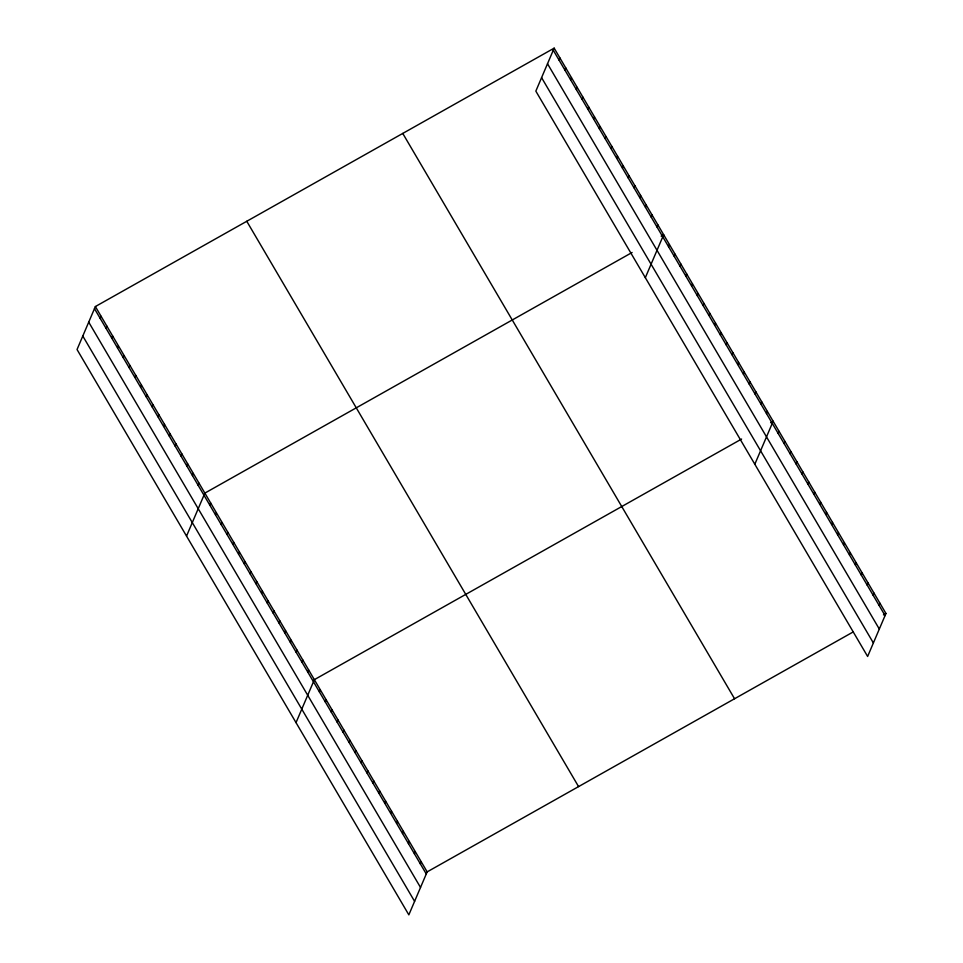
<?xml version="1.0" encoding="UTF-8"?>
<svg xmlns="http://www.w3.org/2000/svg" width="963" height="963" viewBox="0 0 963 963"><rect width="100%" height="100%" fill="white"/><g stroke="black" fill="none" stroke-linecap="round" stroke-linejoin="round"><path stroke-width="1.44" d="M554.158 48.15L535.837 91.124L867.627 656.453L885.96 613.479L554.158 48.15L95.373 306.547L77.04 349.521L408.842 914.85L427.163 871.876L853.158 631.957M100.236 318.464L101.127 316.358M106.002 328.287L106.893 326.18M111.756 338.097L112.659 336.003M117.522 347.92L118.425 345.813M123.288 357.742L124.179 355.636M129.054 367.553L129.945 365.459M134.808 377.376L135.711 375.269M140.574 387.198L141.477 385.092M146.34 397.021L147.231 394.914M152.094 406.831L152.997 404.725M157.86 416.654L158.763 414.547M163.626 426.477L164.517 424.37M169.392 436.287L170.282 434.193M175.146 446.11L176.048 444.003M180.912 455.932L181.814 453.826M186.678 465.743L187.568 463.648M192.444 475.566L193.334 473.459M198.197 485.388L199.1 483.282M186.533 536.078L204.866 493.104L632.113 252.475M209.729 505.021L210.62 502.915M215.495 514.844L216.386 512.737M221.249 524.666L222.152 522.56M227.015 534.477L227.918 532.37M232.781 544.3L233.672 542.193M238.547 554.122L239.438 552.016M244.301 563.933L245.204 561.838M250.067 573.755L250.97 571.649M255.833 583.578L256.724 581.471M261.599 593.389L262.49 591.294M267.353 603.211L268.256 601.105M273.119 613.034L274.022 610.927M278.885 622.844L279.776 620.75M284.651 632.667L285.542 630.56M290.405 642.49L291.308 640.383M296.171 652.3L297.073 650.206M301.937 662.123L302.827 660.016M559.034 60.067L559.924 57.973M307.691 671.945L308.593 669.839M564.787 69.89L565.69 67.783M296.026 722.635L314.359 679.661L741.606 439.032M570.553 79.712L571.456 77.606M319.391 691.879L320.294 689.773M576.319 89.523L577.21 87.428M582.085 99.345L582.976 97.239M325.338 701.991L326.228 699.896M587.839 109.168L588.742 107.062M331.272 712.114L332.175 710.008M593.605 118.991L594.508 116.884M337.206 722.226L338.109 720.119M599.371 128.801L600.262 126.707M343.141 732.349L344.044 730.243M605.137 138.624L606.028 136.517M349.088 742.461L349.978 740.354M610.891 148.446L611.794 146.34M355.022 752.572L355.925 750.478M616.657 158.257L617.56 156.162M360.956 762.696L361.859 760.589M622.423 168.08L623.314 165.973M366.891 772.808L367.794 770.713M628.189 177.902L629.08 175.796M372.837 782.931L373.728 780.824M633.943 187.713L634.846 185.618M378.772 793.043L379.675 790.936M639.709 197.535L640.612 195.429M384.706 803.154L385.609 801.06M645.475 207.358L646.366 205.251M390.641 813.278L391.544 811.171M651.229 217.169L652.132 215.074M396.587 823.389L397.478 821.295M656.995 226.991L657.898 224.885M402.522 833.513L403.413 831.406M645.33 277.693L663.663 234.707L661.136 236.128M408.456 843.624L409.359 841.518M668.527 246.636L669.417 244.53M414.391 853.748L415.294 851.641M674.281 256.447L675.183 254.352M420.337 863.859L421.228 861.753M680.047 266.269L680.949 264.163M685.812 276.092L686.703 273.986M691.578 285.903L692.469 283.808M697.332 295.725L698.235 293.619M703.098 305.548L704.001 303.441M708.864 315.358L709.755 313.264M714.63 325.181L715.521 323.074M720.384 335.004L721.287 332.897M726.15 344.814L727.053 342.72M731.916 354.637L732.807 352.53M737.682 364.459L738.573 362.353M743.436 374.282L744.339 372.175M749.202 384.093L750.105 381.986M754.968 393.915L755.859 391.809M760.734 403.738L761.625 401.631M766.488 413.548L767.391 411.454M754.823 464.25L773.157 421.264L770.629 422.685M778.188 433.482L779.091 431.388M784.135 443.606L785.026 441.499M790.069 453.717L790.96 451.611M796.004 463.841L796.907 461.734M801.938 473.952L802.841 471.846M807.885 484.064L808.776 481.969M813.819 494.188L814.71 492.081M819.754 504.299L820.657 502.205M825.688 514.423L826.591 512.316M831.635 524.534L832.526 522.428M837.569 534.646L838.46 532.551M843.504 544.769L844.407 542.663M849.438 554.881L850.341 552.786M855.385 565.004L856.276 562.898M861.319 575.116L862.21 573.009M867.254 585.239L868.157 583.133M873.188 595.351L874.091 593.244M879.135 605.462L880.026 603.368M883.444 614.9L885.96 613.479M553.268 50.257L885.069 615.586M547.514 63.739L879.315 629.068M541.579 77.642L873.381 642.971M402.763 133.424L734.564 698.753M246.769 221.273L578.57 786.602M95.373 306.547L427.163 871.876M94.47 308.642L426.272 873.971M88.716 322.136L420.518 887.465M82.794 336.027L414.596 901.356"/></g></svg>
